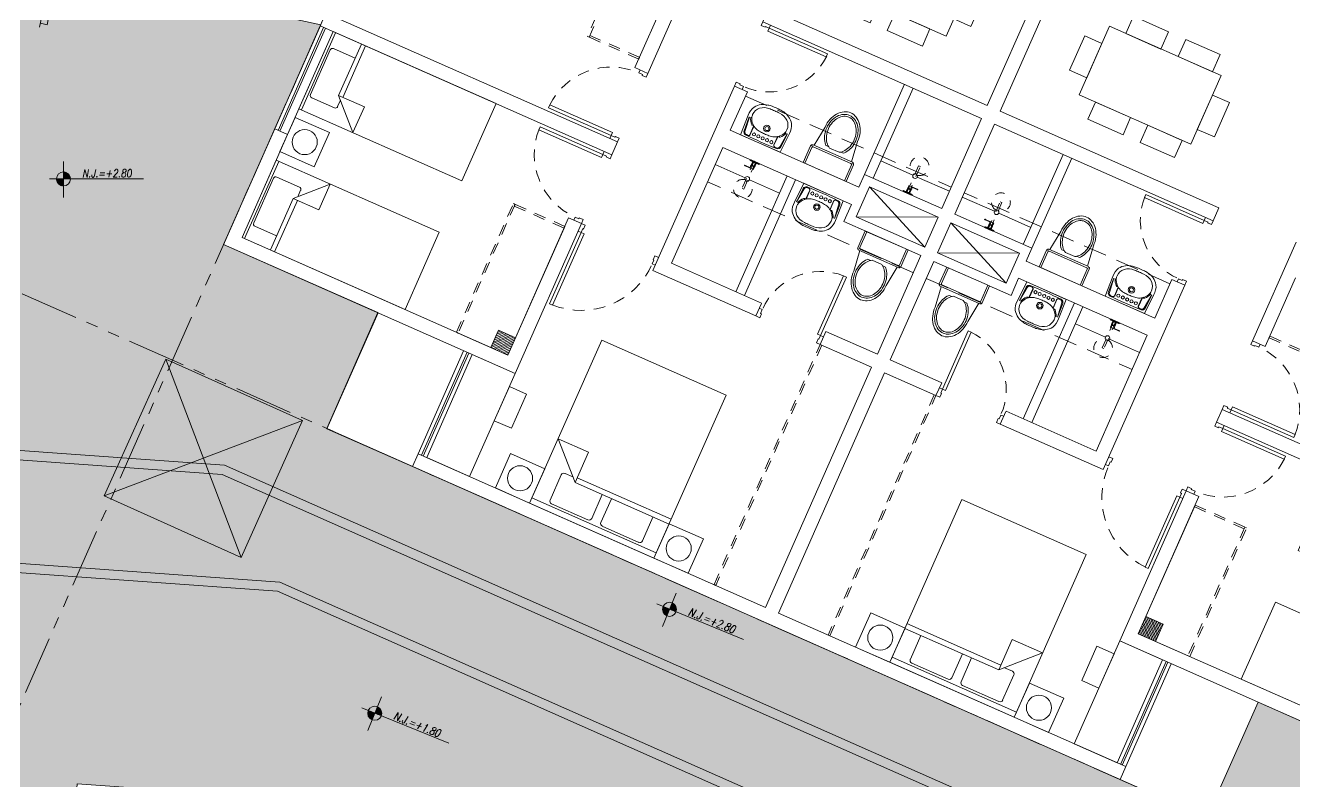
# Model space of a CAD drawing. Header units: millimetres. Extents: x 2471 to 2909, y 1327 to 1568.
# Drawn here: x 2619.48 to 2633.01, y 1386.63 to 1394.7 of the extents above; entities that cross this region are included whole.
import ezdxf
from ezdxf.enums import TextEntityAlignment as Align
from ezdxf.xclip import XClip

# ---------------------------------------------------------------- set-up
doc = ezdxf.new("R2010")
doc.units = ezdxf.units.MM
doc.header["$XCLIPFRAME"] = 2
doc.set_wipeout_variables(frame=1)
for name, pattern in [('ACAD_ISO07W100', [3, 0, -3]), ('HIDDEN', [0.375, 0.25, -0.125]), ('HIDDEN2', [0.1875, 0.125, -0.0625]), ('PHANTOM', [2.5, 1.25, -0.25, 0.25, -0.25, 0.25, -0.25])]:
    doc.linetypes.add(name, pattern=pattern)
doc.layers.get('0').update_dxf_attribs({"color": 251, "lineweight": 9})
doc.layers.get('DEFPOINTS').update_dxf_attribs({"color": 251, "lineweight": 9})
for name, color, linetype, lineweight in [('000 SOS 911 - ACCESORIOS ACI', 3, 'Continuous', 9), ('A-04', 251, 'Continuous', 13), ('A-EJES', 251, 'PHANTOM', 13), ('A-ESTRUCTURA-HATCH', 251, 'Continuous', 13), ('A-HATCH', 251, 'Continuous', 13), ('A-LINEAS', 251, 'Continuous', 13), ('A-MOBILIARIO', 251, 'Continuous', 13), ('A-MURO BAJO', 251, 'Continuous', 13), ('A-MUROS', 251, 'Continuous', 13), ('A-PROYECCIONES', 251, 'HIDDEN', 13), ('A-SANITARIOS', 251, 'Continuous', 13), ('A_50_TextoIndicaciones', 251, 'Continuous', 13), ('COTAS-EXTER', 251, 'Continuous', 13), ('DLP_MOBILIARIO FIJO', 251, 'Continuous', 13), ('DLP_VERDE', 251, 'Continuous', 13)]:
    doc.layers.add(name, color=color, linetype=linetype, lineweight=lineweight)
doc.styles.add('R80', font='romans.shx', dxfattribs={"width": 0.8, "oblique": 15, "height": 0.1})
doc.styles.add('R80-200', font='romans.shx', dxfattribs={"width": 0.8, "oblique": 10, "height": 0.2})
doc.styles.add('TXT_COTAS', font='romans.shx', dxfattribs={"width": 0.8})
doc.dimstyles.new('DLP-COTA 200', dxfattribs={"dimtxt": 0.3, "dimasz": 0.2, "dimexe": 0.36, "dimexo": 0.12, "dimgap": 0.12, "dimtad": 1, "dimzin": 0, "dimdsep": 46, "dimtxsty": 'TXT_COTAS', "dimblk": 'ARCHTICK', "dimcen": 0.18, "dimdle": 0.2, "dimclrd": 256, "dimclre": 256, "dimclrt": 2, "dimadec": 0, "dimazin": 0, "dimtfac": 1, "dimtix": 1, "dimtofl": 0, "dimtmove": 2, "dimatfit": 3, "dimfxl": 0.36, "dimtolj": 1, "dimtzin": 0, "dimlwd": 9, "dimlwe": 9, "dimarcsym": 0})

# ---------------------------------------------------------------- blocks, each defined once
blk = doc.blocks.new('ACCS.ELBOW.90')
at = {"layer": '000 SOS 911 - ACCESORIOS ACI', "color": 100}
for p, q in [((0.098, 0.168), (-0.098, 0.168)), ((0.168, -0.098), (0.168, 0.098))]:
    blk.add_line(p, q, dxfattribs=at)
at = {"layer": '000 SOS 911 - ACCESORIOS ACI', "color": 9}
for p in [(0, 0.168), (0.168, 0)]:
    blk.add_line(p, (0, 0), dxfattribs=at)
blk = doc.blocks.new('_ArchTick')
at = {"color": 0, "linetype": 'ByBlock', "const_width": 0.15}
blk.add_lwpolyline([(-0.5, -0.5), (0.5, 0.5)], dxfattribs=at)
blk = doc.blocks.new('*D869')
at = {"layer": 'COTAS-EXTER', "lineweight": 9, "transparency": 16777216}
for p, q in [((43.239, 8.849), (42.737, 7.715)), ((42.7, 8.125), (55.732, 2.359)), ((55.905, 3.245), (55.403, 2.111))]:
    blk.add_line(p, q, dxfattribs=at)
at = {"layer": 'DEFPOINTS', "color": 0, "transparency": 16777216}
for p in [(43.288, 8.958, 0), (55.953, 3.355, 0), (55.549, 2.44)]:
    blk.add_point(p, dxfattribs=at)
at = {"layer": 'COTAS-EXTER', "lineweight": 9, "transparency": 16777216, "xscale": 0.2, "yscale": 0.2, "zscale": 0.2}
for p, rotation in [((42.883, 8.044), 156.1343966983409), ((55.549, 2.44), 336.1343966983409)]:
    blk.add_blockref('_ArchTick', p, dxfattribs=dict(at, rotation=rotation))
at = {"layer": 'COTAS-EXTER', "color": 2, "transparency": 16777216, "insert": (49.325, 5.489), "char_height": 0.3, "attachment_point": 5, "rotation": 336.1344, "style": 'TXT_COTAS'}
blk.add_mtext('\\A1;13.85', dxfattribs=at)
blk = doc.blocks.new('EST P1')
at = {"layer": 'A-ESTRUCTURA-HATCH'}
h = blk.add_hatch(dxfattribs=at)
h.set_pattern_fill('ANSI31', color=256, scale=0.02)
h.set_pattern_definition([(45, (-226392.07709, -8188203.05961), (-0.04490128060535, 0.04490128060535), [])])
h.paths.add_polyline_path([(-3.61, 5.05), (-3.61, 4.85), (-44.785, 4.85), (-44.785, -0.15), (-46.99, -0.15), (-46.99, -11.15), (-3.61, -11.15), (-3.61, -11.4), (-47.24, -11.4), (-47.24, 0.15), (-45.035, 0.15), (-45.035, 5.05)])
h.paths.add_polyline_path([(5.876, 4.85), (5.876, 5.05), (35.53, 5.05), (35.53, 4.85)])
h.paths.add_polyline_path([(47.915, 5.05), (35.58, 5.05), (35.58, 4.85), (47.915, 4.85)])
h.paths.add_polyline_path([(51.865, 4.85), (53.376, 4.85), (53.376, 5.05), (51.865, 5.05)])
edge = h.paths.add_edge_path()
edge.add_arc((63.301, -0.15), 9.7, 360, 540)
edge.add_line((53.601, -0.15), (53.801, -0.15))
edge.add_arc((63.301, -0.15), 9.5, 0.9047, 180, ccw=False)
edge.add_line((72.799, 0), (70.351, 0))
edge.add_line((70.351, 0), (70.351, -0.15))
edge.add_line((70.351, -0.15), (73.001, -0.15))
edge = h.paths.add_edge_path()
edge.add_arc((63.301, -0.15), 3.3, 0.0009, 49.9947)
edge.add_line((65.422, 2.378), (65.422, -0.15))
edge.add_line((65.422, -0.15), (65.272, -0.15))
edge.add_line((65.272, -0.15), (65.272, 2.496))
edge.add_arc((63.301, -0.15), 3.3, 53.3166, 180)
edge.add_line((60.001, -0.15), (59.801, -0.15))
edge.add_arc((63.301, -0.15), 3.5, 2.4574, 179.9999, ccw=False)
edge.add_line((66.797, 0), (69.451, 0))
edge.add_line((69.451, 0), (69.451, -0.15))
edge.add_line((69.451, -0.15), (66.601, -0.15))
h.paths.add_polyline_path([(-3.56, -11.15), (35.53, -11.15), (35.53, -11.4), (-3.56, -11.4)])
h.paths.add_polyline_path([(35.58, -11.15), (71.88, -11.15), (71.88, -11.4), (35.58, -11.4)])
blk = doc.blocks.new('A$C47ad906b')
at = {"linetype": 'ACAD_ISO07W100'}
blk.add_blockref('EST P1', (27.086, 53.632), dxfattribs=at)
blk = doc.blocks.new('A$C77AB7FBD')
at = {"linetype": 'Continuous'}
for p, q in [((0, 0), (0, 1.9)), ((0.9, 1.9), (0, 1.9)), ((0.9, 0), (0.9, 1.9)), ((0.9, 1.87), (0, 1.87)), ((0.164, 1.57), (0.164, 1.822)), ((0.191, 1.849), (0.712, 1.849)), ((0.739, 1.822), (0.739, 1.558)), ((0.6, 1.57), (0, 1.57)), ((0.6, 1.52), (0, 1.52)), ((0.6, 1.27), (0.6, 1.57)), ((0.9, 1.27), (0.6, 1.57)), ((0.712, 1.532), (0.638, 1.532)), ((0.9, 1.27), (0.6, 1.27)), ((0.9, 0), (0, 0))]:
    blk.add_line(p, q, dxfattribs=at)
for centre, start, end in [((0.191, 1.822), 90, 180), ((0.712, 1.822), 0, 90), ((0.712, 1.558), 270, 0)]:
    blk.add_arc(centre, 0.0267, start, end, dxfattribs=at)
blk = doc.blocks.new('A$C2EBA15F5')
blk.add_lwpolyline([(0, 0.4), (0, 0), (0.4, 0), (0.4, 0.4)], close=True)
blk.add_circle((0.2, 0.2), 0.134)
blk = doc.blocks.new('CAMA PROYECCION')
for p, q in [((37.495, 40.642, 0), (37.495, 38.771, 0)), ((38.395, 40.642, 0), (37.495, 40.642, 0)), ((38.395, 38.771, 0), (38.395, 40.642, 0)), ((38.081, 39.374, 0), (38.395, 39.374, 0)), ((38.395, 39.374, 0), (38.081, 39.064, 0)), ((38.081, 39.064, 0), (38.081, 39.374, 0)), ((38.081, 39.113, 0), (37.495, 39.113, 0)), ((37.495, 39.064, 0), (38.081, 39.064, 0)), ((37.495, 38.742, 0), (37.495, 38.997, 0)), ((37.659, 39.064, 0), (37.659, 38.82, 0)), ((38.207, 39.111, 0), (38.127, 39.111, 0)), ((38.234, 38.82, 0), (38.234, 39.084, 0)), ((38.395, 38.742, 0), (38.395, 38.997, 0)), ((37.495, 38.771, 0), (38.395, 38.771, 0)), ((37.495, 38.742, 0), (38.395, 38.742, 0)), ((37.686, 38.794, 0), (38.207, 38.794, 0))]:
    blk.add_line(p, q)
at = {"elevation": 0}
blk.add_lwpolyline([(38.495, 38.742), (38.495, 39.142), (38.895, 39.142), (38.895, 38.742)], close=True, dxfattribs=at)
blk.add_circle((38.695, 38.942, 0), 0.134)
for centre, start, end in [((38.207, 39.084, 0), 0, 90), ((37.686, 38.82, 0), 180, 270), ((38.207, 38.82, 0), 270, 0)]:
    blk.add_arc(centre, 0.0267, start, end)
blk = doc.blocks.new('ducha marsano')
at = {"linetype": 'HIDDEN2', "ltscale": 0.5, "extrusion": (-4.9425e-10, -7.91123e-10, -1)}
for p, q in [((-0.01, 0), (0.01, 0)), ((0.01, 0), (0.01, -0.316)), ((-0.02, -0.08), (-0.02, -0.06)), ((0.021, -0.082), (-0.019, -0.082)), ((-0.015, -0.058), (-0.016, -0.058)), ((-0.01, -0.316), (-0.01, 0)), ((0.022, -0.052), (0, -0.052)), ((0.025, -0.082), (0.021, -0.082)), ((0.022, -0.052), (0.022, -0.063)), ((0.022, -0.068), (0.022, -0.077)), ((0.022, -0.077), (0.025, -0.077)), ((0.025, -0.077), (0.077, -0.077)), ((0.077, -0.082), (0.025, -0.082)), ((0.077, -0.077), (0.082, -0.077)), ((0.082, -0.082), (0.077, -0.082)), ((0.082, -0.077), (0.084, -0.077)), ((0.082, -0.077), (0.082, -0.077)), ((0.084, -0.082), (0.082, -0.082)), ((0.082, -0.082), (0.082, -0.082)), ((0.086, -0.078), (0.086, -0.08)), ((0.01, -0.316), (-0.01, -0.316))]:
    blk.add_line(p, q, dxfattribs=at)
for centre, radius, start, end in [((0.019, -0.08), 0.0015, 270, 360), ((0, -0.046), 0.02, 323.9581, 354.9298), ((0, -0.046), 0.02, 185.0702, 195.2705), ((-0.084, -0.078), 0.0015, 90, 180), ((-0.084, -0.08), 0.0015, 180, 270), ((0, -0.316), 0.1, 95.7392, 84.2608)]:
    blk.add_arc(centre, radius, start, end, dxfattribs=at)
at = {"linetype": 'HIDDEN2', "ltscale": 0.5, "extrusion": (-4.94252e-10, -7.91124e-10, -1)}
blk.add_ellipse((0, -0.052), major_axis=(-0.0225, -0.0095), ratio=0.001448, start_param=0.425436, end_param=1.567366, dxfattribs=at)
at = {"linetype": 'HIDDEN2', "ltscale": 0.5}
for points, degree in [([(-0.031, 0), (0, 0), (0.03, 0)], 2), ([(0.03, 0), (0.041, 0), (0.052, 0)], 2), ([(0.052, 0), (0.052, -0.004), (0.052, -0.008)], 2), ([(-0.053, 0), (-0.053, -0.004), (-0.053, -0.008)], 2), ([(-0.053, 0), (-0.042, 0), (-0.031, 0)], 2), ([(-0.053, -0.008), (-0.053, -0.008), (-0.053, -0.008)], 2), ([(0.03, -0.008), (0, -0.008), (-0.031, -0.008)], 2), ([(-0.022, -0.008), (-0.022, -0.009), (-0.022, -0.011)], 2), ([(-0.021, -0.011), (-0.007, -0.011), (0.007, -0.011), (0.021, -0.011)], 3), ([(-0.02, -0.011), (-0.02, -0.029), (-0.02, -0.048)], 2), ([(-0.02, -0.048), (0, -0.048), (0.02, -0.048)], 2), ([(0.02, -0.011), (0.02, -0.029), (0.02, -0.048)], 2), ([(0.022, -0.008), (0.022, -0.009), (0.022, -0.011)], 2)]:
    blk.add_open_spline(points, degree=degree, dxfattribs=at)
for points, weights in [([(-0.053, -0.008), (-0.053, -0.008), (-0.053, -0.008)], [1, 0.990847086912, 0.982266230892]), ([(-0.052, -0.008), (-0.053, -0.008), (-0.053, -0.008)], [1, 0.707106781193, 1]), ([(-0.022, -0.011), (-0.022, -0.011), (-0.021, -0.011)], [1, 0.70710678154, 1]), ([(-0.02, -0.048), (-0.02, -0.048), (-0.02, -0.048)], [1, 0.707106780138, 1]), ([(0.02, -0.048), (0.02, -0.048), (0.02, -0.048)], [1, 0.707106779703, 1]), ([(0.021, -0.011), (0.021, -0.011), (0.021, -0.011)], [1, 0.992411795776, 1]), ([(0.052, -0.008), (0.052, -0.008), (0.052, -0.008)], [1, 0.992411795771, 1])]:
    blk.add_rational_spline(points, weights, degree=2, dxfattribs=at)
for points, knots in [([(-0.031, -0.008), (-0.033, -0.008), (-0.037, -0.008), (-0.042, -0.008), (-0.046, -0.008), (-0.049, -0.008), (-0.051, -0.008), (-0.052, -0.008), (-0.052, -0.008)], [0, 0, 0, 0, 8.104572, 12.495263, 16.885954, 21.276645, 25.667336, 33.771908, 33.771908, 33.771908, 33.771908]), ([(0.022, -0.068), (0.022, -0.068), (0.022, -0.068), (0.022, -0.068), (0.022, -0.068), (0.022, -0.067), (0.022, -0.067), (0.022, -0.066), (0.022, -0.066), (0.022, -0.065), (0.022, -0.065), (0.022, -0.064), (0.022, -0.064), (0.022, -0.063), (0.022, -0.063), (0.022, -0.063), (0.022, -0.063), (0.022, -0.063)], [0.4148436, 0.4148436, 0.4148436, 0.4148436, 0.5185541, 0.5185541, 0.6222645, 0.6222645, 0.7259759, 0.7259759, 0.8296873, 0.8296873, 0.9333987, 0.9333987, 1.03711, 1.03711, 1.1408205, 1.1408205, 1.2445309, 1.2445309, 1.2445309, 1.2445309]), ([(0.052, -0.008), (0.052, -0.008), (0.051, -0.008), (0.049, -0.008), (0.046, -0.008), (0.042, -0.008), (0.037, -0.008), (0.033, -0.008), (0.03, -0.008)], [0, 0, 0, 0, 8.104572, 12.495263, 16.885954, 21.276645, 25.667336, 33.771908, 33.771908, 33.771908, 33.771908])]:
    blk.add_open_spline(points, degree=3, knots=knots, dxfattribs=at)
for points, weights, degree, knots in [([(0.021, -0.011), (0.021, -0.011), (0.021, -0.011), (0.021, -0.011), (0.021, -0.011), (0.022, -0.011), (0.022, -0.011)], [0.918641037743, 0.918640949346, 0.918640860949, 0.918640772552, 0.789223156395, 0.789223156395, 0.918640772552], 3, [0.1238988, 0.1238988, 0.1238988, 0.1238988, 0.1238993, 0.1238993, 0.1238993, 0.78603, 0.78603, 0.78603, 0.78603]), ([(0.052, -0.008), (0.052, -0.008), (0.052, -0.008), (0.052, -0.008), (0.052, -0.008)], [0.918641037749, 0.918640905153, 0.918640772558, 0.724517853988, 0.918640772558], 2, [0.1238988, 0.1238988, 0.1238988, 0.1238993, 0.1238993, 0.7860311, 0.7860311, 0.7860311])]:
    blk.add_rational_spline(points, weights, degree=degree, knots=knots, dxfattribs=at)
blk = doc.blocks.new('*U844')
for p, q in [((0.01, 0.755), (0.01, 0.8)), ((0.055, 0.755), (0.01, 0.755)), ((0.1, 0.765), (0.055, 0.765)), ((0.055, 0.755), (0.055, 0.765)), ((0.1, 0.765), (0.1, 0.8)), ((0.055, 0.045), (0.01, 0.045)), ((0.01, 0.045), (0.01, 0)), ((0.055, 0.045), (0.055, 0.035)), ((0.1, 0.035), (0.055, 0.035)), ((0.1, 0.035), (0.1, 0))]:
    blk.add_line(p, q)
blk.add_lwpolyline([(0.83, 0.07), (0.83, 0.035), (0.1, 0.035), (0.1, 0.07)], close=True)
at = {"color": 7, "linetype": 'HIDDEN2'}
blk.add_arc((0.1, 0.034), 0.731, 2.2301, 89.9672, dxfattribs=at)
blk = doc.blocks.new('*U843')
for p, q in [((0.01, 0.855), (0.01, 0.9)), ((0.055, 0.855), (0.01, 0.855)), ((0.1, 0.865), (0.055, 0.865)), ((0.055, 0.855), (0.055, 0.865)), ((0.1, 0.865), (0.1, 0.9)), ((0.055, 0.045), (0.01, 0.045)), ((0.01, 0.045), (0.01, 0)), ((0.055, 0.045), (0.055, 0.035)), ((0.1, 0.035), (0.055, 0.035)), ((0.1, 0.035), (0.1, 0))]:
    blk.add_line(p, q)
blk.add_lwpolyline([(0.93, 0.07), (0.93, 0.035), (0.1, 0.035), (0.1, 0.07)], close=True)
at = {"color": 7, "linetype": 'HIDDEN2'}
blk.add_arc((0.1, 0.034), 0.831, 2.2301, 89.9672, dxfattribs=at)
blk = doc.blocks.new('A$C3E6679A6')
for p, q in [((0, 1.904), (1.45, 1.904)), ((0, 1.844), (0, 1.904)), ((1.45, 1.904), (1.45, 1.844))]:
    blk.add_line(p, q)
at = {"linetype": 'Continuous'}
for p, q in [((0, 1.844), (1.45, 1.844)), ((0, 0.004), (0, 1.844)), ((0.187, 1.509), (0.187, 1.786)), ((0.217, 1.817), (0.641, 1.817)), ((0.672, 1.786), (0.672, 1.509)), ((0.778, 1.509), (0.778, 1.786)), ((0.809, 1.817), (1.233, 1.817)), ((1.263, 1.786), (1.263, 1.493)), ((1.45, 1.844), (1.45, 0.004)), ((0, 1.508), (1.095, 1.508)), ((1.45, 1.154), (1.095, 1.508)), ((1.095, 1.508), (1.095, 1.154)), ((1.095, 1.452), (0, 1.452)), ((1.233, 1.462), (1.142, 1.462)), ((1.095, 1.154), (1.45, 1.154)), ((1.45, 0.004), (0, 0.004))]:
    blk.add_line(p, q, dxfattribs=at)
for centre, start, end in [((0.217, 1.786), 90, 180), ((0.641, 1.786), 0, 90), ((0.809, 1.786), 90, 180), ((1.233, 1.786), 0, 90), ((1.233, 1.493), 270, 0)]:
    blk.add_arc(centre, 0.0306, start, end, dxfattribs=at)
at = {"layer": 'DEFPOINTS', "color": 0, "linetype": 'ByBlock'}
for p in [(0, 1.904), (0, 0)]:
    blk.add_point(p, dxfattribs=at)
blk = doc.blocks.new('SIFON JET_PLANTA')
blk.add_wipeout([(0, -0.25), (-0.195, -0.25), (-0.2, -0.249), (-0.203, -0.248), (-0.203, -0.248), (-0.207, -0.246), (-0.207, -0.246), (-0.209, -0.244), (-0.209, -0.244), (-0.209, -0.244), (-0.211, -0.242), (-0.211, -0.242), (-0.211, -0.242), (-0.213, -0.239), (-0.213, -0.239), (-0.214, -0.237), (-0.214, -0.237), (-0.215, -0.233), (-0.215, -0.23), (-0.215, -0.227), (-0.215, -0.218), (-0.44, -0.19), (-0.443, -0.19), (-0.447, -0.19), (-0.449, -0.19), (-0.452, -0.19), (-0.455, -0.19), (-0.457, -0.19), (-0.459, -0.189), (-0.462, -0.189), (-0.464, -0.189), (-0.465, -0.189), (-0.465, -0.189), (-0.469, -0.189), (-0.473, -0.188), (-0.476, -0.188), (-0.478, -0.188), (-0.481, -0.187), (-0.482, -0.187), (-0.486, -0.187), (-0.488, -0.186), (-0.492, -0.186), (-0.494, -0.186), (-0.495, -0.185), (-0.497, -0.185), (-0.497, -0.185), (-0.502, -0.184), (-0.507, -0.183), (-0.509, -0.183), (-0.512, -0.182), (-0.515, -0.181), (-0.518, -0.181), (-0.522, -0.18), (-0.524, -0.179), (-0.527, -0.178), (-0.527, -0.178), (-0.53, -0.178), (-0.532, -0.177), (-0.535, -0.176), (-0.538, -0.175), (-0.538, -0.175), (-0.541, -0.174), (-0.543, -0.173), (-0.545, -0.173), (-0.546, -0.172), (-0.549, -0.171), (-0.551, -0.171), (-0.554, -0.169), (-0.557, -0.168), (-0.56, -0.167), (-0.561, -0.166), (-0.564, -0.165), (-0.566, -0.164), (-0.568, -0.164), (-0.57, -0.163), (-0.574, -0.161), (-0.576, -0.16), (-0.578, -0.159), (-0.583, -0.156), (-0.587, -0.154), (-0.59, -0.152), (-0.592, -0.151), (-0.594, -0.15), (-0.595, -0.149), (-0.596, -0.148), (-0.599, -0.147), (-0.6, -0.146), (-0.602, -0.145), (-0.604, -0.143), (-0.606, -0.142), (-0.607, -0.141), (-0.609, -0.14), (-0.612, -0.138), (-0.614, -0.136), (-0.615, -0.135), (-0.617, -0.134), (-0.618, -0.133), (-0.619, -0.132), (-0.62, -0.132), (-0.621, -0.131), (-0.622, -0.13), (-0.623, -0.129), (-0.625, -0.128), (-0.625, -0.128), (-0.626, -0.127), (-0.628, -0.125), (-0.629, -0.124), (-0.63, -0.123), (-0.632, -0.122), (-0.632, -0.122), (-0.634, -0.12), (-0.635, -0.119), (-0.635, -0.119), (-0.638, -0.116), (-0.64, -0.114), (-0.646, -0.107), (-0.649, -0.103), (-0.655, -0.096), (-0.66, -0.09), (-0.662, -0.086), (-0.665, -0.083), (-0.668, -0.077), (-0.671, -0.073), (-0.672, -0.07), (-0.675, -0.064), (-0.677, -0.06), (-0.678, -0.058), (-0.679, -0.055), (-0.68, -0.052), (-0.681, -0.049), (-0.683, -0.046), (-0.684, -0.042), (-0.685, -0.036), (-0.686, -0.032), (-0.687, -0.03), (-0.688, -0.026), (-0.688, -0.023), (-0.689, -0.016), (-0.69, -0.011), (-0.69, -0.007), (-0.69, 0), (-0.69, 0.004), (-0.69, 0.01), (-0.689, 0.014), (-0.689, 0.019), (-0.688, 0.024), (-0.688, 0.024), (-0.687, 0.028), (-0.687, 0.031), (-0.685, 0.036), (-0.685, 0.036), (-0.684, 0.042), (-0.684, 0.042), (-0.682, 0.048), (-0.68, 0.052), (-0.679, 0.055), (-0.678, 0.058), (-0.674, 0.066), (-0.674, 0.066), (-0.672, 0.07), (-0.671, 0.073), (-0.669, 0.076), (-0.667, 0.078), (-0.665, 0.082), (-0.663, 0.085), (-0.661, 0.088), (-0.657, 0.094), (-0.657, 0.094), (-0.653, 0.098), (-0.653, 0.098), (-0.65, 0.102), (-0.645, 0.108), (-0.639, 0.115), (-0.633, 0.121), (-0.63, 0.123), (-0.625, 0.128), (-0.621, 0.131), (-0.617, 0.134), (-0.611, 0.139), (-0.606, 0.142), (-0.6, 0.146), (-0.596, 0.148), (-0.591, 0.152), (-0.586, 0.154), (-0.579, 0.158), (-0.569, 0.163), (-0.552, 0.17), (-0.546, 0.172), (-0.538, 0.175), (-0.535, 0.176), (-0.526, 0.178), (-0.522, 0.18), (-0.515, 0.181), (-0.508, 0.183), (-0.502, 0.184), (-0.486, 0.187), (-0.476, 0.188), (-0.473, 0.188), (-0.464, 0.189), (-0.455, 0.19), (-0.449, 0.19), (-0.44, 0.19), (-0.432, 0.191), (-0.215, 0.218), (-0.215, 0.223), (-0.215, 0.228), (-0.215, 0.232), (-0.214, 0.236), (-0.213, 0.239), (-0.211, 0.242), (-0.209, 0.244), (-0.208, 0.245), (-0.205, 0.247), (-0.201, 0.249), (-0.195, 0.25), (-0.195, 0.25), (-0.161, 0.25), (-0.098, 0.25), (-0.032, 0.25), (0, 0.25)])
for p, q in [((-0.215, 0.218), (-0.44, 0.19)), ((-0.215, -0.23), (-0.215, 0.23)), ((-0.209, 0.244), (-0.192, 0.227)), ((-0.195, 0.25), (0, 0.25)), ((-0.195, -0.22), (-0.195, 0.22)), ((-0.185, 0.23), (0, 0.23)), ((0, 0.25), (0, -0.25)), ((-0.265, 0.072), (-0.265, 0.103)), ((-0.255, -0.056), (-0.255, 0.056)), ((-0.265, -0.103), (-0.265, -0.072)), ((-0.215, -0.218), (-0.44, -0.19)), ((-0.209, -0.244), (-0.192, -0.227)), ((0, -0.25), (-0.195, -0.25)), ((0, -0.23), (-0.185, -0.23))]:
    blk.add_line(p, q)
for points in [[(-0.44, 0.19, 0.076393), (-0.538, 0.175, 0.086437), (-0.617, 0.134, 0.105872), (-0.672, 0.07, 0.125404), (-0.69, 0, 0.125404), (-0.672, -0.07, 0.105872), (-0.617, -0.134, 0.086437), (-0.538, -0.175, 0.076393), (-0.44, -0.19, 0.076393)], [(-0.265, 0.103, 0.0362), (-0.284, 0.12, 0.08725), (-0.353, 0.156, 0.077598), (-0.44, 0.17, 0.077598), (-0.527, 0.156, 0.08725), (-0.596, 0.12, 0.105601), (-0.644, 0.063, 0.12364), (-0.66, 0, 0.12364), (-0.644, -0.063, 0.105601), (-0.596, -0.12, 0.08725), (-0.527, -0.156, 0.077598), (-0.44, -0.17, 0.077598)], [(-0.255, 0.056, 0.100268), (-0.297, 0.104, 0.08725), (-0.36, 0.137, 0.077598), (-0.44, 0.15, 0.077598), (-0.52, 0.137, 0.08725), (-0.583, 0.104, 0.105601), (-0.627, 0.053, 0.12364), (-0.64, 0, 0.12364), (-0.627, -0.053, 0.105601), (-0.583, -0.104, 0.08725), (-0.52, -0.137, 0.077598), (-0.44, -0.15, 0.077598)], [(-0.44, -0.15, 0.077598), (-0.36, -0.137, 0.08725), (-0.297, -0.104, 0.100268), (-0.255, -0.056, 0.12364)], [(-0.44, -0.17, 0.077598), (-0.353, -0.156, 0.08725), (-0.284, -0.12, 0.0362), (-0.265, -0.103, 0.12364)]]:
    blk.add_lwpolyline(points, format="xyb")
for centre, radius, start, end in [((-0.195, 0.23), 0.02, 90, 180), ((-0.185, 0.22), 0.01, 90, 180), ((-0.195, -0.23), 0.02, 180, 270), ((-0.185, -0.22), 0.01, 180, 270)]:
    blk.add_arc(centre, radius, start, end)
blk = doc.blocks.new('BOWL-ITALGRIF_VARADERO_01')
for p, q in [((-0.203, -0.197), (-0.221, -0.038)), ((-0.14, -0.208), (-0.142, -0.108)), ((-0.137, -0.205), (-0.137, -0.112)), ((0.138, -0.205), (0.138, -0.112)), ((0.14, -0.208), (0.142, -0.108)), ((0.203, -0.197), (0.221, -0.038)), ((-0.175, -0.222), (-0.154, -0.222)), ((0.175, -0.222), (0.154, -0.222))]:
    blk.add_line(p, q)
for points in [[(-0.092, 0.159, -0.02989), (-0.046, 0.165, -0.007822), (0.046, 0.165, -0.02989), (0.092, 0.159, -0.091737), (0.16, 0.134, -0.112496), (0.218, 0.079, -0.147885), (0.24, -0.026), (0.23, -0.25), (-0.23, -0.25), (-0.24, -0.026, -0.147885), (-0.218, 0.079, -0.112496), (-0.16, 0.134, -0.091737)], [(-0.05, -0.136, -0.062677), (-0.105, -0.125, -0.110639), (-0.158, -0.091, -0.120976), (-0.195, -0.034, -0.061198), (-0.2, 0, -0.21707), (-0.159, 0.092, -0.174983), (-0.055, 0.13, -0.010618), (0, 0.131, -0.010618), (0.055, 0.13, -0.174983), (0.159, 0.092, -0.21707), (0.2, 0, -0.061198), (0.195, -0.034, -0.120976), (0.158, -0.091, -0.110639), (0.105, -0.125, -0.062677), (0.05, -0.136, -0.017583), (0, -0.138, -0.017583)]]:
    blk.add_lwpolyline(points, format="xyb", close=True)
for points in [[(-0.222, -0.038), (-0.214, -0.195, 0.390823), (-0.181, -0.229, 0.017524), (0.181, -0.229, 0.390823), (0.214, -0.195), (0.222, -0.038)], [(-0.207, -0.035, 0.005), (-0.206, -0.038, 0.121292), (-0.166, -0.1, 0.007977), (-0.162, -0.103)], [(0.207, -0.035, -0.005), (0.206, -0.038, -0.121292), (0.166, -0.1, -0.007977), (0.162, -0.103)]]:
    blk.add_lwpolyline(points, format="xyb")
for centre, radius in [((0, -0.075), 0.035), ((0, -0.075), 0.0215), ((-0.101, -0.188), 0.0165), ((-0.051, -0.188), 0.0165), ((0, -0.188), 0.0165), ((0.051, -0.188), 0.0165), ((0.102, -0.188), 0.0165)]:
    blk.add_circle(centre, radius)
for centre, radius, start, end in [((-0.158, -0.099), 0.006, 226.6431, 46.6431), ((-0.14, -0.108), 0.002, 54.3619, 181.1374), ((-0.135, -0.112), 0.002, 56.7109, 180), ((0.105, -0.125), 9.094947017729287e-16, 0, 217.6714), ((0.136, -0.112), 0.002, 0, 123.2891), ((0.14, -0.108), 0.002, 358.8626, 125.6381), ((0.158, -0.099), 0.006, 133.3569, 313.3569), ((-0.175, -0.194), 0.028, 186.3111, 270), ((-0.154, -0.205), 0.017, 270, 0), ((-0.154, -0.208), 0.014, 270, 1.1374), ((0.155, -0.205), 0.017, 180, 270), ((0.154, -0.208), 0.014, 178.8626, 270), ((0.175, -0.194), 0.028, 270, 353.6889)]:
    blk.add_arc(centre, radius, start, end)
blk = doc.blocks.new('*U828')
for p, q in [((0.01, 0.705), (0.01, 0.75)), ((0.055, 0.705), (0.01, 0.705)), ((0.1, 0.715), (0.055, 0.715)), ((0.055, 0.705), (0.055, 0.715)), ((0.1, 0.715), (0.1, 0.75)), ((0.055, 0.045), (0.01, 0.045)), ((0.01, 0.045), (0.01, 0)), ((0.055, 0.045), (0.055, 0.035)), ((0.1, 0.035), (0.055, 0.035)), ((0.1, 0.035), (0.1, 0))]:
    blk.add_line(p, q)
blk.add_lwpolyline([(0.78, 0.07), (0.78, 0.035), (0.1, 0.035), (0.1, 0.07)], close=True)
at = {"color": 7, "linetype": 'HIDDEN2'}
blk.add_arc((0.1, 0.034), 0.681, 2.2301, 89.9672, dxfattribs=at)
blk = doc.blocks.new('A$Cb5611ba7')
for points in [[(0.1, 0.2), (0.1, 0), (0.5, 0), (0.5, 0.2)], [(1.11, 0.2), (1.11, 0), (0.7, 0), (0.7, 0.2)], [(0, 0), (0, -0.8), (1.3, -0.8), (1.3, 0)], [(1.5, -0.6), (1.3, -0.6), (1.3, -0.2), (1.5, -0.2)], [(0.1, -1), (0.1, -0.8), (0.5, -0.8), (0.5, -1)], [(1.11, -1), (1.11, -0.8), (0.7, -0.8), (0.7, -1)]]:
    blk.add_lwpolyline(points, close=True)
blk = doc.blocks.new('TD_PT$0$DPTO 65')
at = {"layer": 'A-HATCH'}
h = blk.add_hatch(dxfattribs=at)
h.set_pattern_fill('ANSI31', color=256, scale=0.005)
h.set_pattern_definition([(45, (-50.026814, 4.318888), (-0.01122532, 0.01122532), [])])
h.paths.add_polyline_path([(-1.5, 3.95), (-1.7, 3.95), (-1.7, 3.75), (-1.5, 3.75)])
at = {"layer": 'A-LINEAS'}
for p, q in [((-4.25, 2.55), (-4.25, 2.2)), ((-4.25, 2.15), (-4.25, 1.8)), ((-5, 0.95), (-5, 0.575)), ((-4.35, 0.95), (-4.7, 0.15)), ((-4.35, 0.15), (-4.7, 0.95)), ((-5, 0.525), (-5, 0.15))]:
    blk.add_line(p, q, dxfattribs=at)
for centre in [(-4.25, 2.175), (-5, 0.55, 0)]:
    blk.add_circle(centre, 0.025, dxfattribs=at)
at = {"layer": 'A-MOBILIARIO'}
for points in [[(-1.35, 3.6), (-1.35, 4.1), (-0.15, 4.1), (-0.15, 3.6)], [(-0.8, 3.4), (-0.8, 3.6), (-1.2, 3.6), (-1.2, 3.4)], [(-7.073, 2.15), (-6.673, 2.15), (-6.673, 2.35), (-7.073, 2.35)]]:
    blk.add_lwpolyline(points, close=True, dxfattribs=at)
at = {"layer": 'A-MURO BAJO'}
for p, q in [((-2.7, 7), (-3.9, 7)), ((-2.7, 6.85), (-3.9, 6.85)), ((-0.15, 4.2), (-1.35, 4.2)), ((-0.15, 4.1), (-1.35, 4.1)), ((-4.45, 1.8), (-3.1, 1.8)), ((-4.45, 1.7), (-3.1, 1.7)), ((-4.8, 1.05), (-5.85, 1.05)), ((-4.8, 0.95), (-5.85, 0.95))]:
    blk.add_line(p, q, dxfattribs=at)
at = {"layer": 'A-MUROS'}
for p, q in [((-4.05, 7), (-3.9, 7)), ((-4.05, 3.6), (-4.05, 7)), ((-3.9, 3.6), (-3.9, 7)), ((-2.7, 7), (-1.35, 7)), ((-2.7, 6.85), (-2.7, 7)), ((-1.35, 3.6), (-1.35, 7)), ((-2.7, 6.85), (-1.5, 6.85)), ((-1.5, 3.95), (-1.5, 6.85)), ((-0.15, 4.2), (0, 4.2)), ((-0.15, 0.15), (-0.15, 4.2)), ((0, 4.2), (0, 0)), ((-1.7, 3.75), (-1.7, 3.95)), ((-1.7, 3.95), (-1.5, 3.95)), ((-5.65, 3.75), (-4.85, 3.75)), ((-4.85, 3.6), (-4.85, 3.75)), ((-3.1, 3.75), (-1.7, 3.75)), ((-3.1, 3.6), (-3.1, 3.75)), ((-6, 3.6), (-4.85, 3.6)), ((-4.05, 3.6), (-3.9, 3.6)), ((-3.1, 3.6), (-1.35, 3.6)), ((-5.85, 2.7), (-6, 2.7)), ((-6, 2.7), (-6, 0.15)), ((-5.85, 0.15), (-5.85, 2.7)), ((-2.95, 2.7), (-5.1, 2.7)), ((-5.1, 2.7), (-5.1, 2.55)), ((-2.95, 1.5), (-2.95, 2.7)), ((-5.1, 2.55), (-4.65, 2.55)), ((-4.45, 1.05), (-4.45, 2.55)), ((-4.45, 2.55), (-3.1, 2.55)), ((-3.1, 2.55), (-3.1, 1.5)), ((-2.95, 1.5), (-3.097, 1.5)), ((-4.65, 1.05), (-4.8, 1.05)), ((-4.8, 1.05), (-4.8, 0.15)), ((-4.25, 1.05), (-4.45, 1.05)), ((-3.1, 0.15), (-3.1, 0.75)), ((-3.1, 0.75), (-2.95, 0.75)), ((-2.95, 0.75), (-2.95, 0.15)), ((-6, 0.15), (-8.85, 0.15)), ((-4.8, 0.15), (-5.85, 0.15)), ((-4.25, 0.15), (-3.1, 0.15)), ((-2.95, 0.15), (-0.15, 0.15))]:
    blk.add_line(p, q, dxfattribs=at)
at = {"layer": 'A-MUROS', "elevation": 0}
blk.add_lwpolyline([(-4.7, 0.95), (-4.35, 0.95), (-4.35, 0.15), (-4.7, 0.15)], close=True, dxfattribs=at)
at = {"layer": 'A-PROYECCIONES', "ltscale": 0.5, "elevation": 0}
for points in [[(-4.95, 4.35), (-4.95, 4.33), (-5.85, 4.33), (-5.85, 4.35)], [(-3, 4.35), (-3, 4.33), (-1.5, 4.33), (-1.5, 4.35)], [(-4.97, 3.75), (-4.95, 3.75), (-4.95, 4.33), (-4.97, 4.33)], [(-2.98, 3.75), (-3, 3.75), (-3, 4.33), (-2.98, 4.33)], [(-2.95, 0.75), (-2.95, 0.73), (-0.15, 0.73), (-0.15, 0.75)]]:
    blk.add_lwpolyline(points, close=True, dxfattribs=at)
at = {"layer": 'DLP_MOBILIARIO FIJO'}
for p, q in [((-3.9, 6.96), (-2.7, 6.96)), ((-3.9, 6.94), (-2.7, 6.94)), ((-0.15, 4.16), (-1.35, 4.16)), ((-0.15, 4.14), (-1.35, 4.14))]:
    blk.add_line(p, q, dxfattribs=at)
at = {"layer": 'DLP_MOBILIARIO FIJO', "color": 8}
for p, q in [((-1.5, 4.33), (-1.5, 3.75)), ((-1.5, 3.75), (-2.98, 3.75))]:
    blk.add_line(p, q, dxfattribs=at)
at = {"layer": 'A-MOBILIARIO'}
for name, p, xscale, rotation in [('CAMA PROYECCION', (-43.345, 45.592, 0), -1, 180), ('*U844', (-3.9, 3.59), -1.000000000000001, 270), ('*U843', (-3.11, 3.6), -1, 180), ('A$Cb5611ba7', (-7.3, 2.15), -1.000000000000001, 90)]:
    blk.add_blockref(name, p, dxfattribs=dict(at, xscale=xscale, rotation=rotation))
blk.add_blockref('A$C77AB7FBD', (-3.9, 4.95), dxfattribs=at)
at = {"layer": 'A-MOBILIARIO', "extrusion": (0, 0, -1), "xscale": -1, "zscale": -1}
blk.add_blockref('A$C2EBA15F5', (2.9, 6.45), dxfattribs=at)
at = {"layer": 'A-MOBILIARIO', "xscale": -1}
for name, p in [('A$C77AB7FBD', (-1.5, 4.95)), ('A$C2EBA15F5', (-0.15, 2.9))]:
    blk.add_blockref(name, p, dxfattribs=at)
at = {"layer": 'A-MOBILIARIO'}
for name, p, rotation in [('*U844', (-4.05, 3.59), 90), ('*U828', (-5.85, 2.71), 270), ('A$C2EBA15F5', (-0.15, 1.45), 180)]:
    blk.add_blockref(name, p, dxfattribs=dict(at, rotation=rotation))
at = {"layer": 'A-MOBILIARIO', "extrusion": (0, 0, -1), "zscale": -1, "rotation": 90}
blk.add_blockref('A$C3E6679A6', (2.054, 1.45), dxfattribs=at)
at = {"layer": 'A-SANITARIOS', "xscale": -1.000000000000001}
for p, rotation in [((-4.9, 2.2, 0), 90), ((-4.2, 1.375, 0), 270)]:
    blk.add_blockref('BOWL-ITALGRIF_VARADERO_01', p, dxfattribs=dict(at, rotation=rotation))
at = {"layer": 'A-SANITARIOS', "extrusion": (7.91123e-10, -4.9425e-10, -1), "xscale": -0.9999999999999988, "rotation": 269.9999992996428}
blk.add_blockref('ducha marsano', (4.45, 2.175, 0), dxfattribs=at)
at = {"layer": 'A-SANITARIOS', "extrusion": (-3.60286e-08, -4.49068e-08, 1), "rotation": 1.331223222925988e-06}
blk.add_blockref('SIFON JET_PLANTA', (-4.65, 1.45, 0), dxfattribs=at)
at = {"layer": 'A-SANITARIOS', "extrusion": (-3.60286e-08, 4.49068e-08, -1), "zscale": -1, "rotation": 1.331223234337007e-06}
blk.add_blockref('SIFON JET_PLANTA', (4.25, 0.55, 0), dxfattribs=at)
at = {"layer": 'A-SANITARIOS', "extrusion": (-7.91123e-10, 4.9425e-10, -1), "xscale": -0.999999999999999, "rotation": 89.99999929964277}
blk.add_blockref('ducha marsano', (4.8, 0.55, 0), dxfattribs=at)
at = {"layer": 'A-MUROS'}
for p, q in [((-4.65, 2.55), (-4.65, 1.05)), ((-4.25, 0.15), (-4.25, 1.05))]:
    blk.add_line(p, q, dxfattribs=at)
at = {"layer": 'A-PROYECCIONES'}
for p, q in [((-5.05, 2.55), (-5.05, 0.15)), ((-4.05, 0.15), (-4.05, 2.55))]:
    blk.add_line(p, q, dxfattribs=at)
at = {"layer": 'A-MOBILIARIO', "xscale": -1}
blk.add_blockref('*U828', (-2.94, 0.75, 0), dxfattribs=at)
blk = doc.blocks.new('A$C8ed94f2e')
at = {"xscale": -1}
blk.add_blockref('TD_PT$0$DPTO 65', (0, 6.85, 0), dxfattribs=at)
at = {"rotation": 180}
blk.add_blockref('TD_PT$0$DPTO 65', (0, 7, 0), dxfattribs=at)
blk = doc.blocks.new('Buzones comunicaciones')
at = {"elevation": -2.034}
for points in [[(-38.224, -18.467), (-39.683, -17.812), (-40.339, -19.271), (-38.879, -19.927), (-38.224, -18.467)], [(-39.683, -17.812), (-38.879, -19.927)], [(-40.339, -19.271), (-38.224, -18.467)]]:
    blk.add_lwpolyline(points, dxfattribs=at)
blk = doc.blocks.new('SIM NIVEL PLANTA')
at = {"linetype": 'Continuous'}
h = blk.add_hatch(dxfattribs=at)
h.set_pattern_fill('_USER', color=256, scale=0.099996, angle=45, style=0, pattern_type=0)
h.set_pattern_definition([(45, (35396.10581, 26516.4892), (-0.0707080889, 0.0707080889), [])])
h.paths.add_polyline_path([(-17.03, 0), (-15.53, 0, 0.409209), (-17.03, 1.47)])
h.paths.add_polyline_path([(-18.53, 0, 0.419236), (-17.03, -1.53), (-17.03, 0)])
for p, q in [((-17.03, -3.97), (-17.03, 3.72)), ((0, 0), (-20, 0))]:
    blk.add_line(p, q)
blk.add_circle((-17.03, -0.03), 1.5, dxfattribs=at)
at = {"style": 'R80'}
blk.add_attdef('N.P.T.+0.00', text='', height=2.03, dxfattribs=at).set_placement((-7.77, 2.01), align=Align.MIDDLE_CENTER)
blk = doc.blocks.new('A$C64a6e5d1')
at = {"layer": 'A-EJES', "ltscale": 0.5}
for p, q in [((48.402, 20.518, 0), (42.333, 6.8, 0)), ((42.421, 14.415, 0), (60.574, 6.384, 0))]:
    blk.add_line(p, q, dxfattribs=at)
at = {"layer": 'COTAS-EXTER'}
dim = blk.add_aligned_dim(p1=(43.288, 8.958, 0), p2=(55.953, 3.355, 0), distance=-1, dimstyle='DLP-COTA 200', dxfattribs=at)
dim.commit()
dim.dimension.update_dxf_attribs({"geometry": '*D869', "text_midpoint": (49.325, 5.489, 0)})

msp = doc.modelspace()

# ---------------------------------------------------------------- block references
at = {"color": 1}
msp.add_blockref('A$C64a6e5d1', (2575.879, 1377.927), dxfattribs=at)
at = {"layer": '000 SOS 911 - ACCESORIOS ACI', "xscale": -0.4394526855468771, "yscale": 0.4394526855468736, "zscale": 0.4394526855468736, "rotation": 347.5011789133712}
msp.add_blockref('ACCS.ELBOW.90', (2619.708, 1394.705, 0), dxfattribs=at)
at = {"layer": 'A_50_TextoIndicaciones'}
ref = msp.add_blockref('SIM NIVEL PLANTA', (2620.734, 1393.062, 0), dxfattribs=dict(at, xscale=0.04999999999999999, yscale=0.04999999999999999, zscale=0.04999999999999999, rotation=0.009024318233188236))
ref.add_attrib('N.P.T.+0.00', 'N.J.=+2.80', dxfattribs={"layer": '0', "height": 0.0853, "rotation": 0.009, "style": 'R80-200', "oblique": 10, "width": 0.8}).set_placement((2620.345, 1393.163, 0), align=Align.TOP_CENTER)

# ---------------------------------------------------------------- next in the draw order: block references
at = {"linetype": 'ACAD_ISO07W100'}
ref = msp.add_blockref('A$C47ad906b', (2601.728, 1500.835, 0), dxfattribs=dict(at, rotation=257.382711444673))
XClip(ref).set_block_clipping_path([(-32.7771099955, 2.2226421868), (98.966152451, 2.2311685525), (98.9658266148, 7.2312249728), (99.7946497677, 7.2312789899), (100.0860832045, 13.4814635285), (100.1766123548, 17.3149815146), (100.3267845167, 20.5304395065), (97.1711962195, 20.6773210117), (93.5338054346, 23.2807166483), (85.4122358067, 23.2798339301), (85.4121779315, 21.8087508774), (84.8685753467, 21.4595517737), (84.2744105561, 21.0140181032), (83.7236675164, 20.5315185136), (83.2217984032, 20.020823719), (82.9119482925, 19.6642585539), (82.6902667088, 19.3857521464), (82.4208442196, 19.0171344008), (81.5253252406, 21.681570397), (-19.0374325849, 21.6816708043), (-22.9522799095, 17.2482101666), (-26.3217196958, 13.732875739), (-31.4099124894, 12.2080788992), (-35.6628028844, 13.1383932107)])

# ---------------------------------------------------------------- next in the draw order: block references
at = {"layer": 'A-04', "rotation": 66.14799869813692}
msp.add_blockref('A$C8ed94f2e', (2633.71, 1385.525, 0), dxfattribs=at)

# ---------------------------------------------------------------- next in the draw order: hatches: boundary and pattern name
at = {"layer": 'DLP_VERDE'}
h = msp.add_hatch(dxfattribs=at)
h.set_pattern_fill('AR-SAND', color=256, scale=0.0035, angle=215)
h.set_pattern_definition([(252.5, (-223918.54188, -8186702.85172), (0.1028379063742, -0.1371042579803), [0, -0.135128, 0, -0.15113, 0, -0.1444625]), (222.5, (-223918.54188, -8186702.85172), (0.0150241246165, -0.2957586482646), [0, -0.072898, 0, -0.121793, 0, -0.0466725]), (182.5, (-223918.45231, -8186702.789), (-0.226491538642, -0.159205150185), [0, -0.04445, 0, -0.16002, 0, -0.208915]), (172.5, (-223918.45231, -8186702.789), (-0.174160637763, -0.217199849944), [0, -0.022225, 0, -0.104902, 0, -0.120015])])
edge = h.paths.add_edge_path()
edge.add_line((2632.622, 1387.482), (2634.256, 1386.759))
edge.add_line((2634.256, 1386.759), (2636.137, 1391.009))
edge.add_line((2636.137, 1391.009), (2637.993, 1395.203))
edge.add_line((2637.993, 1395.203), (2636.622, 1389.634))
edge.add_line((2636.622, 1389.634), (2634.815, 1385.551))
edge.add_line((2634.815, 1385.551), (2634.772, 1385.454))
edge.add_line((2634.772, 1385.454), (2634.569, 1385.468))
edge.add_line((2634.569, 1385.468), (2634.157, 1383.794))
edge.add_line((2634.157, 1383.794), (2627.08, 1384.301))
edge.add_line((2627.08, 1384.301), (2627.209, 1386.097))
edge.add_line((2627.209, 1386.097), (2620.028, 1386.612))
edge.add_line((2620.028, 1386.612), (2619.598, 1380.634))
edge.add_line((2619.598, 1380.634), (2623.969, 1380.314))
edge.add_arc((2624.338, 1379.388), 0.996, 111.7199, 135.0564)
edge.add_line((2623.633, 1380.092), (2622.747, 1379.206))
edge.add_line((2622.747, 1379.206), (2617, 1380.777))
edge.add_line((2617, 1380.777), (2618.07, 1395.697))
edge.add_line((2618.07, 1395.697), (2622.625, 1394.703))
edge.add_line((2622.625, 1394.703), (2621.59, 1392.361))
edge.add_line((2621.59, 1392.361), (2623.236, 1391.635))
edge.add_line((2623.236, 1391.635), (2622.691, 1390.4))
edge.add_line((2622.691, 1390.4), (2632.076, 1386.247))
edge.add_line((2632.076, 1386.247), (2632.622, 1387.482))

# ---------------------------------------------------------------- next in the draw order: linework, layer by layer
at = {"layer": 'A-MURO BAJO'}
for p, q in [((2617.589, 1388.993, 0), (2622.164, 1388.665, 0)), ((2617.596, 1389.092, 0), (2622.188, 1388.763, 0)), ((2622.188, 1388.763, 0), (2630.844, 1384.934, 0)), ((2622.164, 1388.665, 0), (2630.82, 1384.835, 0))]:
    msp.add_line(p, q, dxfattribs=at)
at = {"layer": 'A-MURO BAJO', "elevation": 0}
for points in [[(2617.682, 1390.289), (2621.598, 1390.008), (2631.065, 1385.82), (2634.815, 1385.551), (2636.623, 1389.638), (2637.993, 1395.203), (2638.229, 1395.739), (2636.711, 1389.588), (2634.877, 1385.446), (2631.04, 1385.722), (2621.573, 1389.91), (2617.675, 1390.189)], [(2623.604, 1389.994), (2622.69, 1390.397), (2623.237, 1391.634)], [(2631.149, 1386.657), (2632.076, 1386.248), (2632.622, 1387.482)]]:
    msp.add_lwpolyline(points, dxfattribs=at)
at = {"layer": 'DLP_VERDE', "elevation": 0}
msp.add_lwpolyline([(2632.622, 1387.482), (2634.256, 1386.759), (2636.137, 1391.009), (2637.993, 1395.203), (2636.622, 1389.634), (2634.815, 1385.551), (2634.772, 1385.454), (2634.569, 1385.468), (2634.157, 1383.794), (2627.08, 1384.301), (2627.209, 1386.097), (2620.028, 1386.612), (2619.598, 1380.634), (2623.969, 1380.314, 0.102178), (2623.633, 1380.092), (2622.747, 1379.206), (2617, 1380.777), (2618.07, 1395.697), (2622.625, 1394.703), (2621.59, 1392.361), (2623.236, 1391.635), (2622.691, 1390.4), (2632.076, 1386.247)], format="xyb", close=True, dxfattribs=at)

# ---------------------------------------------------------------- next in the draw order: block references
msp.add_blockref('Buzones comunicaciones', (2660.656, 1408.952))
at = {"layer": 'A_50_TextoIndicaciones'}
ref = msp.add_blockref('SIM NIVEL PLANTA', (2627.134, 1388.151, 0), dxfattribs=dict(at, xscale=0.04999999999999999, yscale=0.04999999999999999, zscale=0.04999999999999999, rotation=337.7998366167188))
ref.add_attrib('N.P.T.+0.00', 'N.J.=+2.80', dxfattribs={"layer": '0', "height": 0.0853, "rotation": 337.7998, "style": 'R80-200', "oblique": 10, "width": 0.8}).set_placement((2626.813, 1388.391, 0), align=Align.TOP_CENTER)
ref = msp.add_blockref('SIM NIVEL PLANTA', (2623.991, 1387.043, 0), dxfattribs=dict(at, xscale=0.04999999999999999, yscale=0.04999999999999999, zscale=0.04999999999999999, rotation=337.7998366167188))
ref.add_attrib('N.P.T.+0.00', 'N.J.=+1.80', dxfattribs={"layer": '0', "height": 0.0853, "rotation": 337.7998, "style": 'R80-200', "oblique": 10, "width": 0.8}).set_placement((2623.67, 1387.283, 0), align=Align.TOP_CENTER)

doc.saveas('drawing.dxf')
